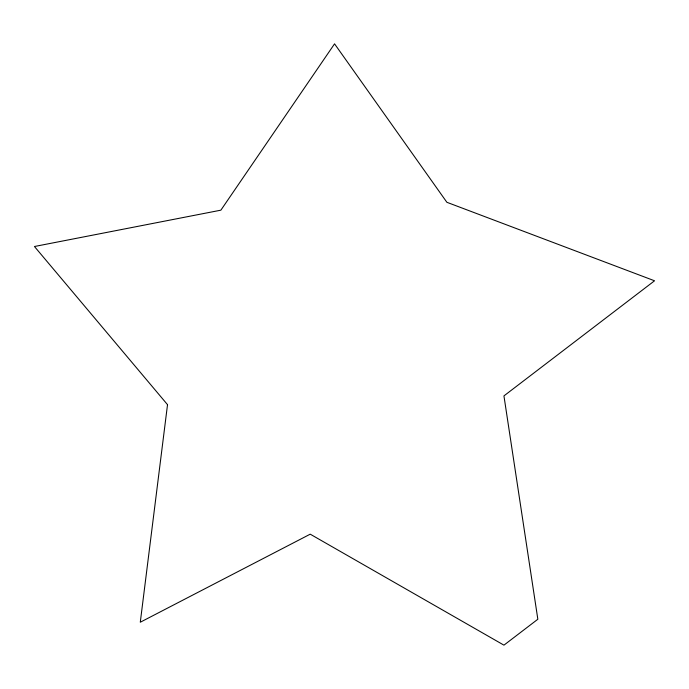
<?xml version="1.0" encoding="UTF-8"?>
<svg xmlns="http://www.w3.org/2000/svg" width="689" height="689" viewBox="0 0 689 689"><rect width="100%" height="100%" fill="white"/><g stroke="black" fill="none" stroke-linecap="round" stroke-linejoin="round"><path stroke-width="1.03" d="M167.522 404.667L140.289 622.227L310.222 534.173L503.943 645.154L537.842 619.239L503.943 395.899L654.55 280.785L446.877 202.29L334.553 43.846L220.876 210.171L34.45 246.507L167.522 404.667"/></g></svg>
